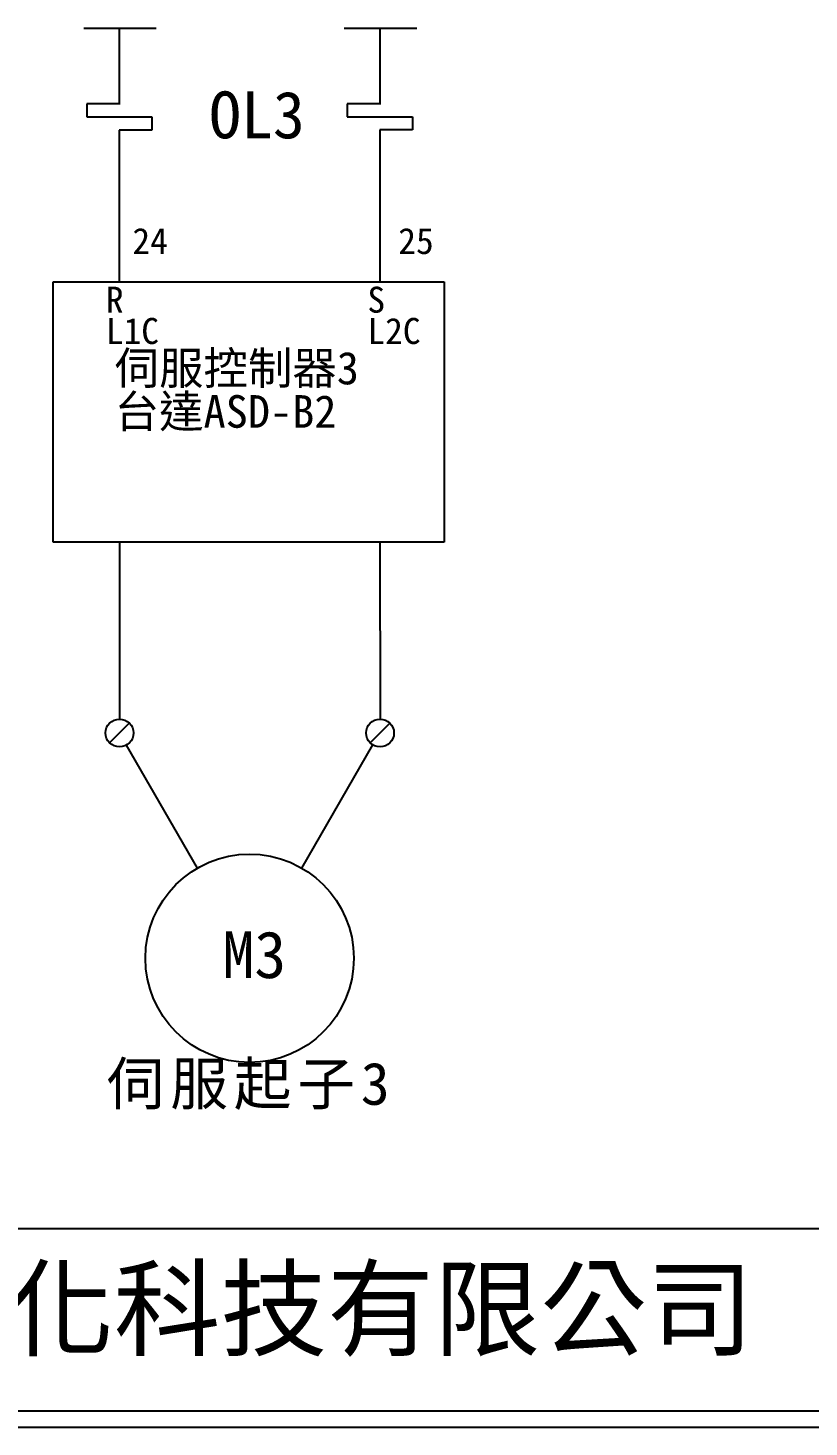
# Model space of a CAD drawing. Extents: x 10 to 297, y 3 to 207.
# Drawn here: x 82.9 to 142.9, y 3 to 110.4 of the extents above; entities that cross this region are included whole.
import ezdxf

# ---------------------------------------------------------------- set-up
doc = ezdxf.new("R2010")
doc.units = 0
doc.layers.get('0').update_dxf_attribs({"linetype": 'CONTINUOUS'})
doc.layers.add('圖框層', color=7, linetype='CONTINUOUS')
doc.layers.add('標尺寸層', color=3, linetype='CONTINUOUS')
doc.styles.add('CNS', font='romanc.shx', dxfattribs={"bigfont": 'chineset.shx'})
doc.styles.add('STSL', font='KAIU.TTF')
doc.styles.add('標楷體', font='KAIU.TTF')

msp = doc.modelspace()

# ---------------------------------------------------------------- linework, layer by layer
for p, q in [((89.93, 110.42), (89.93, 104.56)), ((109.93, 110.42), (109.93, 104.56)), ((89.93, 102.59), (89.93, 90.93)), ((109.93, 102.6), (109.93, 90.93)), ((89.94, 70.93), (89.95, 57.36)), ((109.94, 70.93), (109.95, 57.36)), ((90.7, 57.05), (89.19, 55.53)), ((110.7, 57.05), (109.19, 55.53)), ((95.94, 45.92), (90.48, 55.36)), ((103.94, 45.92), (109.39, 55.37))]:
    msp.add_line(p, q)
for centre, radius in [((89.95, 56.29), 1.07), ((109.95, 56.29), 1.07), ((99.94, 38.99), 8)]:
    msp.add_circle(centre, radius)
at = {"layer": '圖框層', "color": 7}
for p, q in [((11.25, 18.25), (295.75, 18.25)), ((11.25, 4.25), (295.75, 4.25)), ((10, 3), (297, 3))]:
    msp.add_line(p, q, dxfattribs=at)
at = {"layer": '標尺寸層', "color": 7}
for p, q in [((87.2, 110.42), (92.77, 110.42)), ((89.93, 110.42), (89.93, 104.56)), ((107.2, 110.42), (112.77, 110.42)), ((89.93, 104.59), (87.43, 104.59)), ((87.43, 104.59), (87.43, 103.59)), ((109.93, 104.6), (107.43, 104.6)), ((107.43, 104.6), (107.43, 103.6)), ((87.43, 103.59), (92.43, 103.59)), ((92.43, 103.59), (92.43, 102.59)), ((107.43, 103.6), (112.43, 103.6)), ((112.43, 103.6), (112.43, 102.6)), ((92.43, 102.59), (89.93, 102.59)), ((112.43, 102.6), (109.93, 102.6)), ((84.87, 90.93), (114.87, 90.93)), ((84.87, 70.93), (84.87, 90.93)), ((114.87, 90.93), (114.87, 70.93)), ((114.87, 70.93), (84.87, 70.93))]:
    msp.add_line(p, q, dxfattribs=at)

# ---------------------------------------------------------------- texts
at = {"color": 0, "insert": (99.94, 30.99), "char_height": 3.25, "width": 24.1454, "attachment_point": 2, "style": '標楷體'}
msp.add_mtext('{\\T1.1;伺服起子3}', dxfattribs=at)
at = {"layer": '圖框層', "color": 4, "style": 'STSL'}
for s, height, p in [('OL3', 3.6, (96.83, 101.95)), ('24', 2, (90.94, 93.07)), ('25', 2, (111.35, 93.07)), ('R', 2, (88.9, 88.56)), ('S', 2, (108.98, 88.56)), ('L1C', 2, (88.9, 86.16)), ('L2C', 2, (108.98, 86.16)), ('M3', 3.6, (97.85, 37.47)), ('泓陞自動化科技有限公司', 6, (48.6, 9.08))]:
    msp.add_text(s, height=height, dxfattribs=at).set_placement(p)
at = {"layer": '標尺寸層', "color": 7, "char_height": 2.5, "attachment_point": 1, "style": 'CNS'}
for s, insert, width in [('{\\fDFKai-SB|b0|i0|c136|p65;伺服控制器3}', (89.58, 85.56), 21.074), ('{\\fDFKai-SB|b0|i0|c136|p65;台達ASD-B2}', (89.58, 82.23), 18.6208)]:
    msp.add_mtext(s, dxfattribs=dict(at, insert=insert, width=width))

doc.saveas('drawing.dxf')
